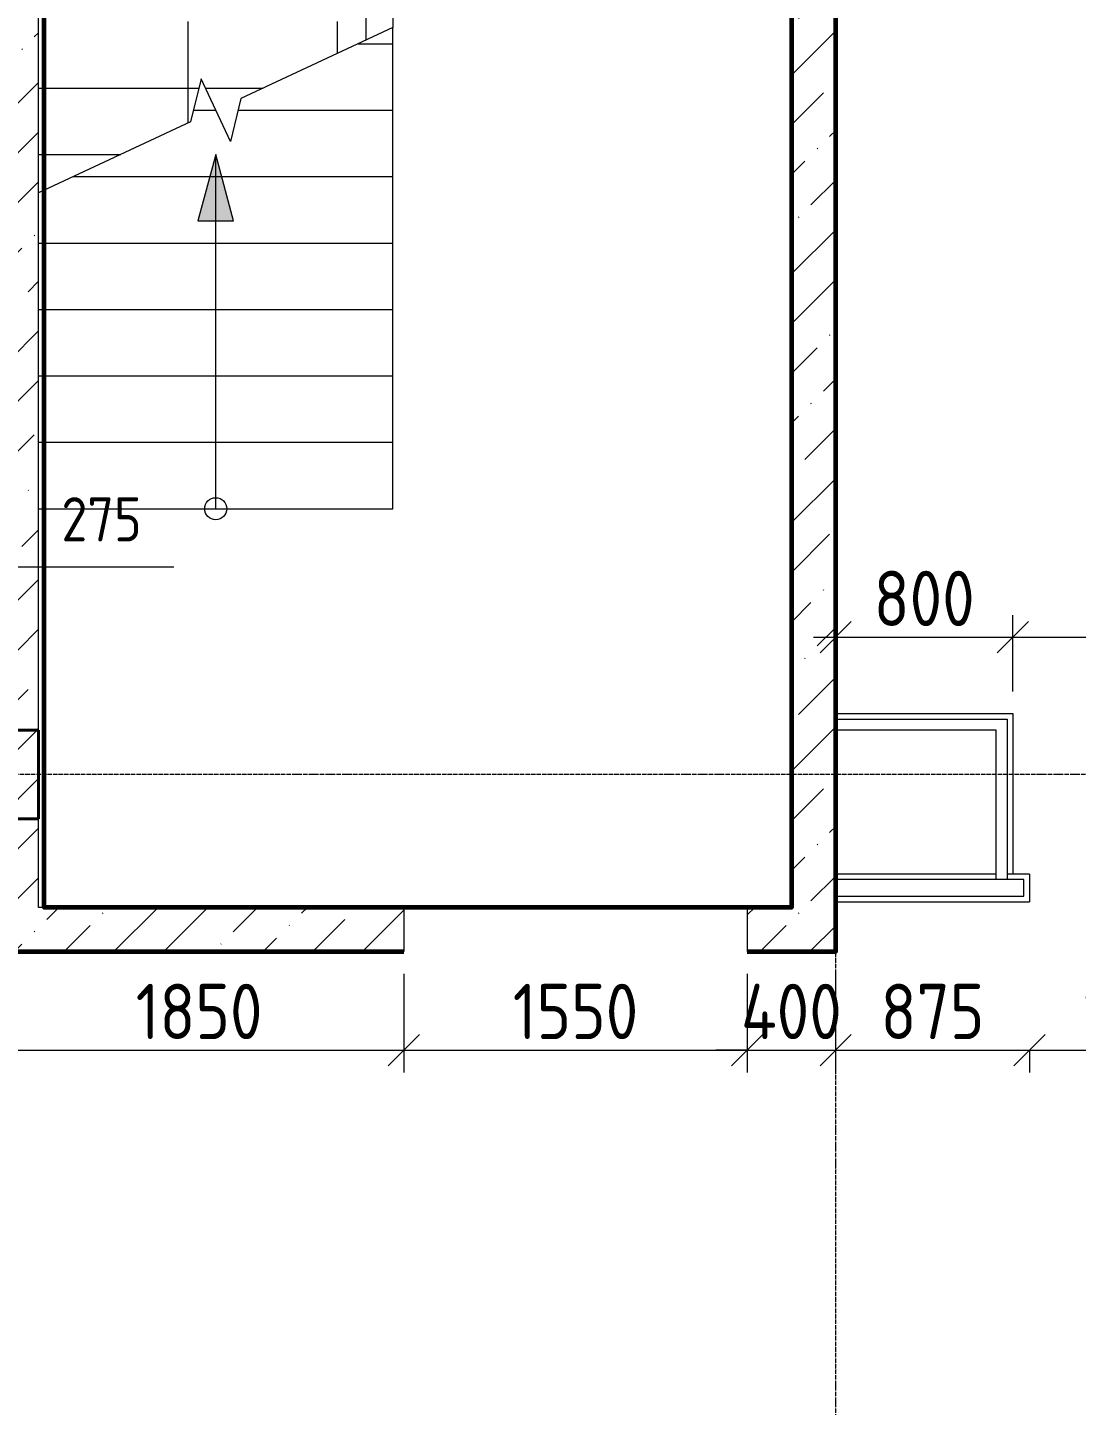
# Model space of a CAD drawing. Header units: millimetres. Extents: x -56773 to 221258, y -262288 to 26541.
# Drawn here: x 10234 to 14971, y -48309 to -42087 of the extents above; entities that cross this region are included whole.
import ezdxf

# ---------------------------------------------------------------- set-up
doc = ezdxf.new("R2010")
doc.units = ezdxf.units.MM
doc.linetypes.add('ADSK_Линия сетки', pattern=[25, 20, -2.5, 0, -2.5])
for name, color, linetype, lineweight in [('3.1 Штукатурка внешн стен для инвесторов', 5, 'Continuous', 60), ('Лестницы', 7, 'Continuous', 9), ('Несущие колонны', 7, 'Continuous', 18), ('Оси', 7, 'Continuous', 9), ('Размеры', 7, 'Continuous', 9), ('Стены внутренние', 7, 'Continuous', 18), ('Стены наружные', 7, 'Continuous', 18), ('Стены несущие', 7, 'Continuous', 30), ('Стены отделка', 7, 'Continuous', 30), ('Стены штриховка', 7, 'Continuous', 9), ('Стрелки вверх', 7, 'Continuous', 18)]:
    doc.layers.add(name, color=color, linetype=linetype, lineweight=lineweight)
doc.styles.add('GOST Common_2', font='', dxfattribs={"width": 0.9, "height": 250})
doc.styles.add('GOST Common_3', font='', dxfattribs={"width": 0.9, "height": 200})
doc.styles.get('GOST Common_2').set_extended_font_data('GOST Common')
doc.styles.get('GOST Common_3').set_extended_font_data('GOST Common')
doc.dimstyles.new('ADSK_Основной_2_0_1', dxfattribs={"dimscale": 304.8, "dimtxt": 201.142999, "dimasz": 0.463911, "dimexe": 0.328084, "dimexo": 0.328084, "dimgap": 0.164042, "dimtad": 1, "dimdec": 3, "dimrnd": 0.001, "dimdsep": 46, "dimtxsty": 'GOST Common_3', "dimblk1": 'OBLIQUE', "dimblk2": 'OBLIQUE', "dimsah": 1, "dimcen": 0.09, "dimdle": 0.328084, "dimazin": 2, "dimtfac": 1, "dimtdec": 4, "dimtix": 1, "dimtmove": 1, "dimatfit": 3, "dimfxl": 1, "dimtvp": 1, "dimtolj": 1, "dimtzin": 0, "dimlwd": 20, "dimlwe": 20, "dimarcsym": 2})
doc.dimstyles.new('ADSK_Основной_2_0_3', dxfattribs={"dimscale": 304.8, "dimtxt": 201.142999, "dimasz": 0.463911, "dimexe": 0.328084, "dimexo": 0.328084, "dimgap": 0.164042, "dimtad": 1, "dimdec": 3, "dimrnd": 0.001, "dimdsep": 46, "dimtxsty": 'GOST Common_2', "dimblk1": 'OBLIQUE', "dimblk2": 'OBLIQUE', "dimsah": 1, "dimcen": 0.09, "dimdle": 0.328084, "dimazin": 2, "dimtfac": 1, "dimtdec": 4, "dimtix": 1, "dimtmove": 0, "dimatfit": 3, "dimfxl": 1, "dimtvp": 1, "dimtolj": 1, "dimtzin": 0, "dimlwd": 20, "dimlwe": 20, "dimarcsym": 2})
pattern_1 = [(45, (1283.93, -48864.63), (84.1895, 308.696), [396.875, -79.375, 3.353, -76.022])]

# ---------------------------------------------------------------- blocks, each defined once
blk = doc.blocks.new('ADSK_КолоннаЖБ_Прямоугольная - 400x400 мм-1807143-Кладочный план 1-го этажа')
at = {"layer": 'Несущие колонны', "lineweight": 40}
for p, q in [((-200, 200), (200, 200)), ((-200, -200), (-200, 200)), ((200, 200), (200, -200)), ((200, -200), (-200, -200))]:
    blk.add_line(p, q, dxfattribs=at)
blk = doc.blocks.new('_Oblique')
at = {"color": 0, "linetype": 'ByBlock', "lineweight": -2}
blk.add_line((-0.5, -0.5), (0.5, 0.5), dxfattribs=at)
blk = doc.blocks.new('*D3685')
at = {"layer": 'Defpoints', "color": 0, "lineweight": 25, "transparency": 16777216}
for p in [(11933.9, -46259.7), (10083.9, -46604.9), (11933.9, -46704.9)]:
    blk.add_point(p, dxfattribs=at)
at = {"layer": 'Размеры', "color": 0, "lineweight": 20, "transparency": 16777216}
for p, q in [((11933.9, -46359.7), (11933.9, -46804.9)), ((9983.9, -46704.9), (12033.9, -46704.9)), ((10083.9, -46704.9), (10083.9, -46804.9))]:
    blk.add_line(p, q, dxfattribs=at)
at = {"layer": 'Размеры', "color": 0, "lineweight": 20, "transparency": 16777216, "xscale": 141.4, "yscale": 141.4, "zscale": 141.4, "rotation": 180}
blk.add_blockref('_Oblique', (10083.9, -46704.9), dxfattribs=at)
at = {"layer": 'Размеры', "color": 0, "lineweight": 20, "transparency": 16777216, "xscale": 141.4, "yscale": 141.4, "zscale": 141.4}
blk.add_blockref('_Oblique', (11933.9, -46704.9), dxfattribs=at)
at = {"layer": 'Размеры', "color": 0, "lineweight": 9, "transparency": 16777216, "insert": (11008.9, -46529.9), "char_height": 250, "width": 560.473, "attachment_point": 5, "style": 'GOST Common_2'}
blk.add_mtext('\\A1;1850', dxfattribs=at)
blk = doc.blocks.new('*D3686')
at = {"layer": 'Defpoints', "color": 0, "lineweight": 25, "transparency": 16777216}
for p in [(11933.9, -46259.7), (13483.9, -46259.7), (13483.9, -46704.9)]:
    blk.add_point(p, dxfattribs=at)
at = {"layer": 'Размеры', "color": 0, "lineweight": 20, "transparency": 16777216}
for p, q in [((11933.9, -46359.7), (11933.9, -46804.9)), ((13483.9, -46359.7), (13483.9, -46804.9)), ((11833.9, -46704.9), (13583.9, -46704.9))]:
    blk.add_line(p, q, dxfattribs=at)
at = {"layer": 'Размеры', "color": 0, "lineweight": 20, "transparency": 16777216, "xscale": 141.4, "yscale": 141.4, "zscale": 141.4, "rotation": 180}
blk.add_blockref('_Oblique', (11933.9, -46704.9), dxfattribs=at)
at = {"layer": 'Размеры', "color": 0, "lineweight": 20, "transparency": 16777216, "xscale": 141.4, "yscale": 141.4, "zscale": 141.4}
blk.add_blockref('_Oblique', (13483.9, -46704.9), dxfattribs=at)
at = {"layer": 'Размеры', "color": 0, "lineweight": 9, "transparency": 16777216, "insert": (12708.9, -46529.9), "char_height": 250, "width": 560.473, "attachment_point": 5, "style": 'GOST Common_2'}
blk.add_mtext('\\A1;1550', dxfattribs=at)
blk = doc.blocks.new('*D3687')
at = {"layer": 'Defpoints', "color": 0, "lineweight": 25, "transparency": 16777216}
for p in [(13483.9, -46259.7), (13883.9, -46259.7), (13883.9, -46704.9)]:
    blk.add_point(p, dxfattribs=at)
at = {"layer": 'Размеры', "color": 0, "lineweight": 20, "transparency": 16777216}
for p, q in [((13483.9, -46359.7), (13483.9, -46804.9)), ((13883.9, -46359.7), (13883.9, -46804.9)), ((13483.9, -46704.9), (13342.5, -46704.9)), ((13483.9, -46704.9), (13883.9, -46704.9)), ((13883.9, -46704.9), (14025.3, -46704.9))]:
    blk.add_line(p, q, dxfattribs=at)
at = {"layer": 'Размеры', "color": 0, "lineweight": 20, "transparency": 16777216, "xscale": 141.4, "yscale": 141.4, "zscale": 141.4}
blk.add_blockref('_Oblique', (13483.9, -46704.9), dxfattribs=at)
at = {"layer": 'Размеры', "color": 0, "lineweight": 20, "transparency": 16777216, "xscale": 141.4, "yscale": 141.4, "zscale": 141.4, "rotation": 180}
blk.add_blockref('_Oblique', (13883.9, -46704.9), dxfattribs=at)
at = {"layer": 'Размеры', "color": 0, "lineweight": 9, "transparency": 16777216, "insert": (13683.9, -46529.9), "char_height": 250, "width": 474.561, "attachment_point": 5, "style": 'GOST Common_2'}
blk.add_mtext('\\A1;400', dxfattribs=at)
blk = doc.blocks.new('*D3688')
at = {"layer": 'Defpoints', "color": 0, "lineweight": 25, "transparency": 16777216}
for p in [(13883.9, -46259.7), (14758.9, -46604.9), (14758.9, -46704.9)]:
    blk.add_point(p, dxfattribs=at)
at = {"layer": 'Размеры', "color": 0, "lineweight": 20, "transparency": 16777216}
for p, q in [((13883.9, -46359.7), (13883.9, -46804.9)), ((13783.9, -46704.9), (14858.9, -46704.9)), ((14758.9, -46704.9), (14758.9, -46804.9))]:
    blk.add_line(p, q, dxfattribs=at)
at = {"layer": 'Размеры', "color": 0, "lineweight": 20, "transparency": 16777216, "xscale": 141.4, "yscale": 141.4, "zscale": 141.4, "rotation": 180}
blk.add_blockref('_Oblique', (13883.9, -46704.9), dxfattribs=at)
at = {"layer": 'Размеры', "color": 0, "lineweight": 20, "transparency": 16777216, "xscale": 141.4, "yscale": 141.4, "zscale": 141.4}
blk.add_blockref('_Oblique', (14758.9, -46704.9), dxfattribs=at)
at = {"layer": 'Размеры', "color": 0, "lineweight": 9, "transparency": 16777216, "insert": (14321.4, -46529.9), "char_height": 250, "width": 454.106, "attachment_point": 5, "style": 'GOST Common_2'}
blk.add_mtext('\\A1;875', dxfattribs=at)
blk = doc.blocks.new('*D3689')
at = {"layer": 'Defpoints', "color": 0, "lineweight": 25, "transparency": 16777216}
for p in [(14758.9, -46604.9), (15808.9, -46604.9), (15808.9, -46704.9)]:
    blk.add_point(p, dxfattribs=at)
at = {"layer": 'Размеры', "color": 0, "lineweight": 20, "transparency": 16777216}
for p, q in [((14658.9, -46704.9), (15908.9, -46704.9)), ((14758.9, -46704.9), (14758.9, -46804.9)), ((15808.9, -46704.9), (15808.9, -46804.9))]:
    blk.add_line(p, q, dxfattribs=at)
at = {"layer": 'Размеры', "color": 0, "lineweight": 20, "transparency": 16777216, "xscale": 141.4, "yscale": 141.4, "zscale": 141.4, "rotation": 180}
blk.add_blockref('_Oblique', (14758.9, -46704.9), dxfattribs=at)
at = {"layer": 'Размеры', "color": 0, "lineweight": 20, "transparency": 16777216, "xscale": 141.4, "yscale": 141.4, "zscale": 141.4}
blk.add_blockref('_Oblique', (15808.9, -46704.9), dxfattribs=at)
at = {"layer": 'Размеры', "color": 0, "lineweight": 9, "transparency": 16777216, "insert": (15283.9, -46529.9), "char_height": 250, "width": 560.473, "attachment_point": 5, "style": 'GOST Common_2'}
blk.add_mtext('\\A1;1050', dxfattribs=at)
blk = doc.blocks.new('*D3745')
at = {"layer": 'Defpoints', "color": 0, "lineweight": 25, "transparency": 16777216}
for p in [(13883.9, -44739.6), (14683.9, -44839.6), (14683.9, -45184.7)]:
    blk.add_point(p, dxfattribs=at)
at = {"layer": 'Размеры', "color": 0, "lineweight": 20, "transparency": 16777216}
for p, q in [((14683.9, -45084.7), (14683.9, -44739.6)), ((13783.9, -44839.6), (14783.9, -44839.6)), ((13883.9, -44839.6), (13883.9, -44939.6))]:
    blk.add_line(p, q, dxfattribs=at)
at = {"layer": 'Размеры', "color": 0, "lineweight": 20, "transparency": 16777216, "xscale": 141.4, "yscale": 141.4, "zscale": 141.4, "rotation": 180}
blk.add_blockref('_Oblique', (13883.9, -44839.6), dxfattribs=at)
at = {"layer": 'Размеры', "color": 0, "lineweight": 20, "transparency": 16777216, "xscale": 141.4, "yscale": 141.4, "zscale": 141.4}
blk.add_blockref('_Oblique', (14683.9, -44839.6), dxfattribs=at)
at = {"layer": 'Размеры', "color": 0, "lineweight": 9, "transparency": 16777216, "insert": (14283.9, -44664.6), "char_height": 250, "width": 454.106, "attachment_point": 5, "style": 'GOST Common_2'}
blk.add_mtext('\\A1;800', dxfattribs=at)
blk = doc.blocks.new('*D3746')
at = {"layer": 'Defpoints', "color": 0, "lineweight": 25, "transparency": 16777216}
for p in [(15858.9, -44839.6), (14683.9, -45184.7), (15858.9, -45184.7)]:
    blk.add_point(p, dxfattribs=at)
at = {"layer": 'Размеры', "color": 0, "lineweight": 20, "transparency": 16777216}
for p, q in [((14683.9, -45084.7), (14683.9, -44739.6)), ((15858.9, -45084.7), (15858.9, -44739.6)), ((14583.9, -44839.6), (15958.9, -44839.6))]:
    blk.add_line(p, q, dxfattribs=at)
at = {"layer": 'Размеры', "color": 0, "lineweight": 20, "transparency": 16777216, "xscale": 141.4, "yscale": 141.4, "zscale": 141.4, "rotation": 180}
blk.add_blockref('_Oblique', (14683.9, -44839.6), dxfattribs=at)
at = {"layer": 'Размеры', "color": 0, "lineweight": 20, "transparency": 16777216, "xscale": 141.4, "yscale": 141.4, "zscale": 141.4}
blk.add_blockref('_Oblique', (15858.9, -44839.6), dxfattribs=at)
at = {"layer": 'Размеры', "color": 0, "lineweight": 9, "transparency": 16777216, "insert": (15271.4, -44664.6), "char_height": 250, "width": 515.472, "attachment_point": 5, "style": 'GOST Common_2'}
blk.add_mtext('\\A1;1175', dxfattribs=at)
blk = doc.blocks.new('*D3773')
at = {"layer": 'Defpoints', "color": 0, "lineweight": 25, "transparency": 16777216}
for p in [(9808.9, -44424.1), (10083.9, -44424.1), (10083.9, -44524.1)]:
    blk.add_point(p, dxfattribs=at)
at = {"layer": 'Размеры', "color": 0, "lineweight": 20, "transparency": 16777216}
for p, q in [((9708.9, -44524.1), (10183.9, -44524.1)), ((9808.9, -44524.1), (9808.9, -44624.1)), ((10083.9, -44524.1), (10083.9, -44624.1)), ((10895.2, -44524.1), (10083.9, -44524.1))]:
    blk.add_line(p, q, dxfattribs=at)
at = {"layer": 'Размеры', "color": 0, "lineweight": 20, "transparency": 16777216, "xscale": 141.4, "yscale": 141.4, "zscale": 141.4, "rotation": 180}
blk.add_blockref('_Oblique', (9808.9, -44524.1), dxfattribs=at)
at = {"layer": 'Размеры', "color": 0, "lineweight": 20, "transparency": 16777216, "xscale": 141.4, "yscale": 141.4, "zscale": 141.4}
blk.add_blockref('_Oblique', (10083.9, -44524.1), dxfattribs=at)
at = {"layer": 'Размеры', "color": 0, "lineweight": 9, "transparency": 16777216, "insert": (10386.8, -44207.4), "char_height": 200, "width": 454.106, "attachment_point": 1, "line_spacing_factor": 1.022761, "style": 'GOST Common_3'}
blk.add_mtext('\\A1;275', dxfattribs=at)

msp = doc.modelspace()

# ---------------------------------------------------------------- hatches: boundary and pattern name
at = {"layer": 'Несущие колонны', "lineweight": 9}
h = msp.add_hatch(dxfattribs=at)
h.set_pattern_fill('FP_3', color=256, style=0, pattern_type=2)
h.set_pattern_definition([(45, (1283.93, -48864.63), (-224.506, 224.506), []), (45, (1508.44, -48864.63), (-224.506, 224.506), [396.875, -79.375, 3.353, -76.022])])
h.paths.add_polyline_path([(10283.9343, -45659.6624), (10283.9343, -45259.6624), (9883.9343, -45259.6624), (9883.9343, -45659.6624), (10083.9343, -45659.6624)])
at = {"layer": 'Стены наружные', "lineweight": 9}
h = msp.add_hatch(dxfattribs=at)
h.set_pattern_fill('FP_1', color=256, style=0, pattern_type=2)
h.set_pattern_definition(pattern_1)
h.paths.add_polyline_path([(10283.9343, -46259.6624), (10283.9343, -45659.6624), (10083.9343, -45659.6624), (10083.9343, -46259.6624)])
h.paths.add_polyline_path([(10283.9343, -45259.6624), (10283.9343, -39659.6624), (10083.9343, -39659.6624), (10083.9343, -45259.6624)])
h.paths.add_polyline_path([(10283.9343, -39259.6624), (10283.9343, -37859.6624), (10083.9343, -37859.6624), (10083.9343, -39259.6624)])
h = msp.add_hatch(dxfattribs=at)
h.set_pattern_fill('FP_1', color=256, style=0, pattern_type=2)
h.set_pattern_definition(pattern_1)
h.paths.add_polyline_path([(13683.9343, -46059.6624), (13883.9343, -46059.6624), (13883.9343, -37859.6624), (13683.9343, -37859.6624), (13683.9343, -43549.7783)])
h = msp.add_hatch(dxfattribs=at)
h.set_pattern_fill('FP_1', color=256, style=0, pattern_type=2)
h.set_pattern_definition(pattern_1)
h.paths.add_polyline_path([(10283.9343, -46259.6624), (11933.9343, -46259.6624), (11933.9343, -46059.6624), (10283.9343, -46059.6624), (10283.9343, -46126.1139)])
h.paths.add_polyline_path([(13883.9343, -46259.6624), (13883.9343, -46059.6624), (13483.9343, -46059.6624), (13483.9343, -46259.6624)])
at = {"layer": 'Стрелки вверх'}
msp.add_hatch(color=256, dxfattribs=at).paths.add_polyline_path([(11164.3191, -42959.6624), (11083.9343, -42659.6624), (11003.5496, -42959.6624)])

# ---------------------------------------------------------------- linework, layer by layer
at = {"layer": '3.1 Штукатурка внешн стен для инвесторов'}
msp.add_lwpolyline([(10308.9343, -37859.6624), (13683.9343, -37859.6624), (13683.9343, -46059.6624), (10308.9343, -46059.6624)], close=True, dxfattribs=at)
for points in [[(-1766.0657, -38879.6624), (-1966.0657, -38879.6624), (-1966.0657, -39259.6624), (-2116.0657, -39259.6624), (-2116.0657, -39659.6624), (-1716.0657, -39659.6624), (-1716.0657, -39509.6624), (3883.9343, -39509.6624), (3883.9343, -39659.6624), (4283.9343, -39659.6624), (4283.9343, -39509.6624), (9883.9343, -39509.6624), (9883.9343, -39659.6624), (10083.9343, -39659.6624), (10083.9343, -45259.6624), (9883.9343, -45259.6624), (9883.9343, -45659.6624), (10083.9343, -45659.6624), (10083.9343, -46259.6624), (11933.9343, -46259.6624)], [(13483.9343, -46259.6624), (13883.9343, -46259.6624), (13883.9343, -39509.6624), (29958.9343, -39509.6624)]]:
    msp.add_lwpolyline(points, dxfattribs=at)
at = {"layer": 'Лестницы'}
for p, q in [((11633.9343, -42203.1932), (11633.9343, -42059.6624)), ((11883.9343, -42086.6163), (11197.2228, -42406.8351)), ((11883.9343, -42159.6624), (11883.9343, -42086.6163)), ((11727.2864, -42159.6624), (11883.9343, -42159.6624)), ((11727.2864, -42159.6624), (11883.9343, -42159.6624)), ((11883.9343, -42459.6624), (11883.9343, -42159.6624)), ((10283.9343, -42359.6624), (11007.7876, -42359.6624)), ((10283.9343, -42359.6624), (11007.7876, -42359.6624)), ((11017.9002, -42318.0518), (10970.6458, -42512.4897)), ((11149.9684, -42601.273), (11017.9002, -42318.0518)), ((11037.3036, -42359.6624), (11298.385, -42359.6624)), ((11037.3036, -42359.6624), (11298.385, -42359.6624)), ((11197.2228, -42406.8351), (11149.9684, -42601.273)), ((10983.4845, -42459.6624), (11083.9343, -42459.6624)), ((10983.4845, -42459.6624), (11083.9343, -42459.6624)), ((11184.3841, -42459.6624), (11883.9343, -42459.6624)), ((11184.3841, -42459.6624), (11883.9343, -42459.6624)), ((11883.9343, -42759.6624), (11883.9343, -42459.6624)), ((10970.6458, -42512.4897), (10283.9343, -42832.7085)), ((10283.9343, -42659.6624), (10655.0329, -42659.6624)), ((10283.9343, -42659.6624), (10655.0329, -42659.6624)), ((10440.5822, -42759.6624), (11883.9343, -42759.6624)), ((10440.5822, -42759.6624), (11883.9343, -42759.6624)), ((11883.9343, -43059.6624), (11883.9343, -42759.6624)), ((10283.9343, -43059.6624), (11883.9343, -43059.6624)), ((10283.9343, -43059.6624), (11883.9343, -43059.6624)), ((11883.9343, -43359.6624), (11883.9343, -43059.6624)), ((10283.9343, -43359.6624), (11883.9343, -43359.6624)), ((10283.9343, -43359.6624), (11883.9343, -43359.6624)), ((11883.9343, -43659.6624), (11883.9343, -43359.6624)), ((10283.9343, -43659.6624), (11883.9343, -43659.6624)), ((10283.9343, -43659.6624), (11883.9343, -43659.6624)), ((11883.9343, -43959.6624), (11883.9343, -43659.6624)), ((10283.9343, -43959.6624), (11883.9343, -43959.6624)), ((10283.9343, -43959.6624), (11883.9343, -43959.6624)), ((11883.9343, -44259.6624), (11883.9343, -43959.6624)), ((10283.9343, -44259.6624), (11883.9343, -44259.6624)), ((10283.9343, -44259.6624), (11883.9343, -44259.6624))]:
    msp.add_line(p, q, dxfattribs=at)
at = {"layer": 'Несущие колонны', "lineweight": 9}
for p, q in [((10283.9343, -45259.6624), (10083.9343, -45259.6624)), ((10283.9343, -45259.6624), (10283.9343, -45659.6624)), ((10283.9343, -45659.6624), (10083.9343, -45659.6624))]:
    msp.add_line(p, q, dxfattribs=at)
at = {"layer": 'Оси', "linetype": 'ADSK_Линия сетки', "lineweight": 5}
for p, q in [((13883.9343, -59838.5137), (13883.9343, -38837.1863)), ((63681.4538, -45459.6624), (-23956.1623, -45459.6624))]:
    msp.add_line(p, q, dxfattribs=at)
at = {"layer": 'Стены внутренние', "lineweight": 5}
for p, q in [((11763.9343, -42142.5732), (11763.9343, -41524.2522)), ((11883.9343, -41524.2522), (11883.9343, -42086.6163))]:
    msp.add_line(p, q, dxfattribs=at)
at = {"layer": 'Стены несущие', "lineweight": 9}
for p, q in [((13683.9343, -46059.6624), (13683.9343, -37859.6624)), ((13883.9343, -39509.6624), (13883.9343, -45184.6624)), ((10283.9343, -45259.6624), (10283.9343, -39659.6624)), ((13883.9343, -45259.6624), (13883.9343, -45909.6624)), ((14608.9343, -45259.6624), (13883.9343, -45259.6624)), ((14608.9343, -45909.6624), (14608.9343, -45259.6624)), ((10283.9343, -46059.6624), (10283.9343, -45659.6624)), ((14608.9343, -45909.6624), (13883.9343, -45909.6624)), ((14758.9343, -45909.6624), (14683.9343, -45909.6624)), ((14758.9343, -45909.6624), (14758.9343, -46034.6624)), ((13883.9343, -46034.6624), (13883.9343, -46259.6624)), ((13883.9343, -46034.6624), (14758.9343, -46034.6624)), ((11933.9343, -46059.6624), (10283.9343, -46059.6624)), ((11933.9343, -46059.6624), (11933.9343, -46259.6624)), ((13483.9343, -46059.6624), (13683.9343, -46059.6624)), ((13483.9343, -46059.6624), (13483.9343, -46259.6624)), ((10083.9343, -46259.6624), (11933.9343, -46259.6624)), ((13483.9343, -46259.6624), (13883.9343, -46259.6624))]:
    msp.add_line(p, q, dxfattribs=at)
at = {"layer": 'Стены отделка', "lineweight": 18}
for p, q in [((13883.9343, -45184.6624), (14683.9343, -45184.6624)), ((14683.9343, -45184.6624), (14683.9343, -45909.6624))]:
    msp.add_line(p, q, dxfattribs=at)
at = {"layer": 'Стены штриховка', "lineweight": 9}
for p, q in [((13883.9343, -45184.6624), (13883.9343, -45259.6624)), ((13883.9343, -45209.6624), (14658.9343, -45209.6624)), ((14658.9343, -45209.6624), (14658.9343, -45934.6624)), ((10083.9343, -45259.6624), (10283.9343, -45259.6624)), ((10283.9343, -45659.6624), (10083.9343, -45659.6624)), ((13883.9343, -45909.6624), (13883.9343, -46034.6624)), ((14608.9343, -45934.6624), (14608.9343, -45909.6624)), ((14683.9343, -45909.6624), (14658.9343, -45909.6624)), ((14733.9343, -45934.6624), (13883.9343, -45934.6624)), ((14733.9343, -46009.6624), (14733.9343, -45934.6624)), ((13883.9343, -46009.6624), (14733.9343, -46009.6624))]:
    msp.add_line(p, q, dxfattribs=at)
at = {"layer": 'Стрелки вверх'}
for p, q in [((10958.9343, -42359.6624), (10958.9343, -42059.6624)), ((10958.9343, -42517.9509), (10958.9343, -42359.6624)), ((11083.9343, -42659.6624), (11003.5496, -42959.6624)), ((11083.9343, -42759.6624), (11083.9343, -42659.6624)), ((11164.3191, -42959.6624), (11083.9343, -42659.6624)), ((11083.9343, -43059.6624), (11083.9343, -42759.6624)), ((11003.5496, -42959.6624), (11164.3191, -42959.6624)), ((11083.9343, -43359.6624), (11083.9343, -43059.6624)), ((11083.9343, -43659.6624), (11083.9343, -43359.6624)), ((11083.9343, -43959.6624), (11083.9343, -43659.6624)), ((11083.9343, -44259.6624), (11083.9343, -43959.6624))]:
    msp.add_line(p, q, dxfattribs=at)
msp.add_circle((11083.9343, -44259.6624), 50, dxfattribs=at)

# ---------------------------------------------------------------- block references
at = {"layer": 'Несущие колонны', "lineweight": 40, "rotation": 89.9999999999999}
msp.add_blockref('ADSK_КолоннаЖБ_Прямоугольная - 400x400 мм-1807143-Кладочный план 1-го этажа', (10083.9343, -45459.6624), dxfattribs=at)

# ---------------------------------------------------------------- dimensions: what is measured, and where the dimension line sits
at = {"layer": 'Размеры', "lineweight": 9}
dim = msp.add_linear_dim(base=(10083.9343, -44524.1079), p1=(9808.9343, -44424.123), p2=(10083.9343, -44424.123), dimstyle='ADSK_Основной_2_0_1', override={"dimpost": '<>', "dimfxl": 275}, dxfattribs=at)
dim.commit()
dim.dimension.update_dxf_attribs({"geometry": '*D3773', "text_midpoint": (10613.8087, -44661.5407), "dimtype": 160})
for base, p1, p2, override, picture, middle in [((14683.9343, -44839.5731), (13883.9343, -44739.5882), (14683.9343, -45184.6624), {"dimpost": '<>', "dimfxl": 915.47315}, '*D3745', (14283.9343, -44664.5731)), ((15858.9343, -44839.5731), (14683.9343, -45184.6624), (15858.9343, -45184.6624), {"dimpost": '<>', "dimfxl": 1175}, '*D3746', (15271.4343, -44664.5731)), ((11933.9343, -46704.8769), (10083.9343, -46604.892), (11933.9343, -46259.6624), {"dimpost": '<>', "dimfxl": 1881.936106}, '*D3685', (11008.9343, -46529.8769)), ((13483.9343, -46704.8769), (11933.9343, -46259.6624), (13483.9343, -46259.6624), {"dimpost": '<>', "dimfxl": 1550}, '*D3686', (12708.9343, -46529.8769)), ((13883.9343, -46704.8769), (13483.9343, -46259.6624), (13883.9343, -46259.6624), {"dimpost": '<>', "dimfxl": 400}, '*D3687', (13683.9343, -46529.8769)), ((14758.9343, -46704.8769), (13883.9343, -46259.6624), (14758.9343, -46604.892), {"dimpost": '<>', "dimfxl": 940.642603}, '*D3688', (14321.4343, -46529.8769)), ((15808.9343, -46704.8769), (14758.9343, -46604.892), (15808.9343, -46604.892), {"dimpost": '<>', "dimfxl": 1050}, '*D3689', (15283.9343, -46529.8769))]:
    dim = msp.add_linear_dim(base=base, p1=p1, p2=p2, dimstyle='ADSK_Основной_2_0_3', override=override, dxfattribs=at)
    dim.commit()
    dim.dimension.update_dxf_attribs({"geometry": picture, "text_midpoint": middle})

doc.saveas('drawing.dxf')
